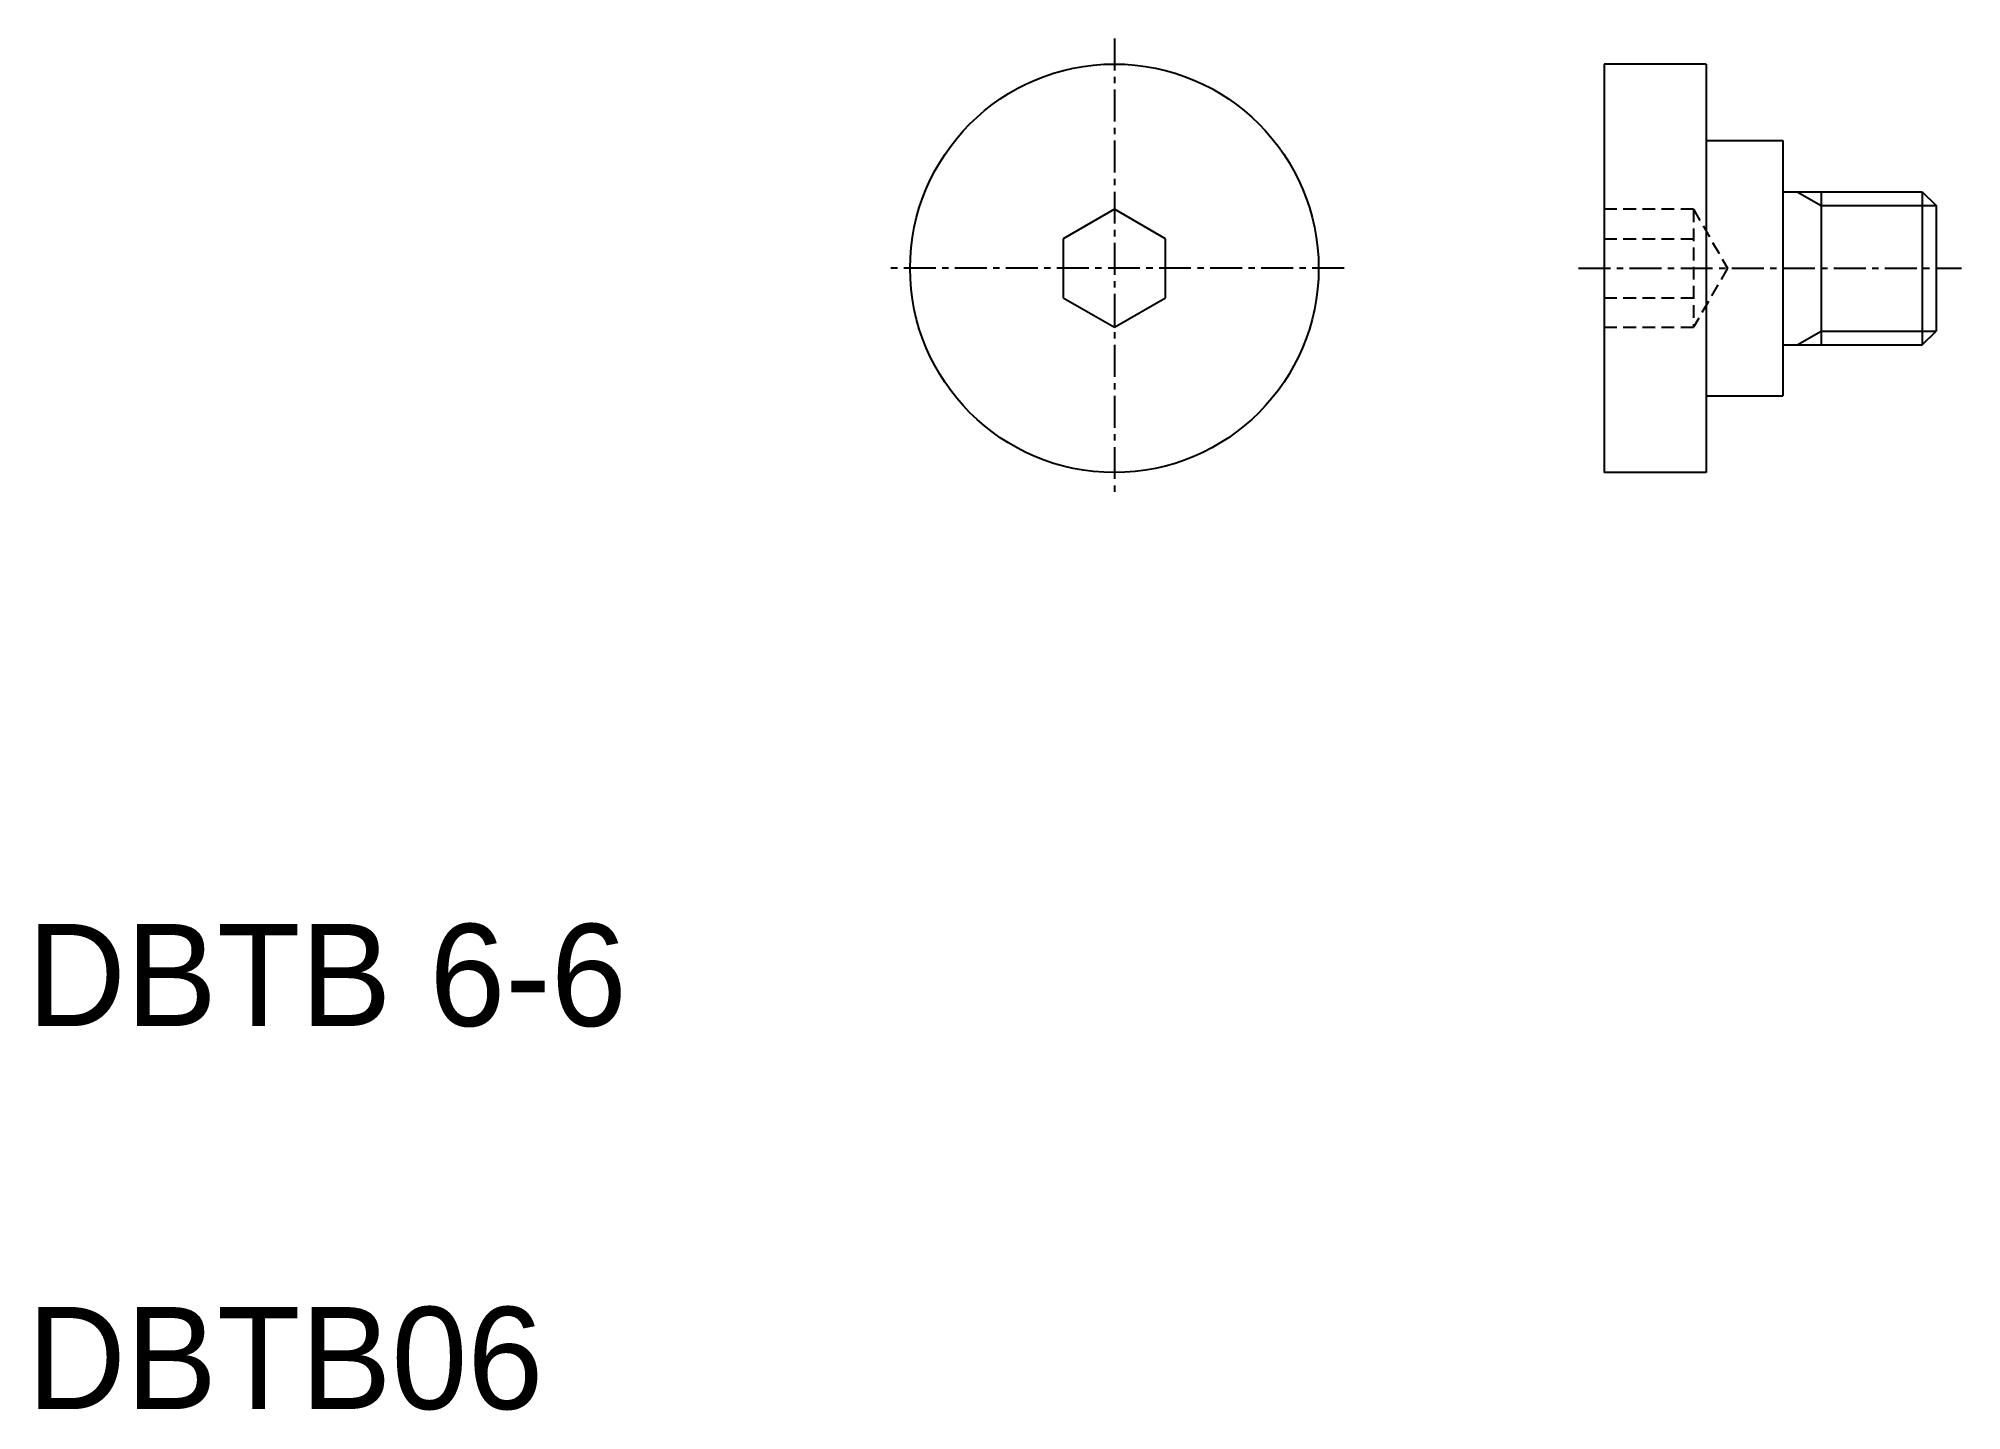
# Model space of a CAD drawing. Extents: x 10.4 to 85.8, y 9.9 to 63.7.
import ezdxf

# ---------------------------------------------------------------- set-up
doc = ezdxf.new("R2010")
doc.units = 0
doc.linetypes.add('CENTER', pattern=[2, 1.25, -0.25, 0.25, -0.25])
doc.linetypes.add('DASHED', pattern=[0.75, 0.5, -0.25])
doc.layers.get('0').update_dxf_attribs({"linetype": 'CONTINUOUS'})
doc.layers.add('CENTER', color=1, linetype='CENTER')

msp = doc.modelspace()

# ---------------------------------------------------------------- linework, layer by layer
at = {"color": 7, "linetype": 'CONTINUOUS'}
for p, q in [((71.763, 62.675), (71.763, 46.675)), ((75.763, 62.675), (71.763, 62.675)), ((75.763, 62.675), (75.763, 46.675)), ((75.763, 59.675), (78.763, 59.675)), ((78.763, 59.675), (78.763, 49.675)), ((78.763, 57.675), (84.221, 57.675)), ((80.263, 57.675), (80.263, 51.675)), ((84.221, 57.675), (84.221, 51.675)), ((84.221, 57.675), (84.763, 57.133)), ((52.581, 56.984), (50.581, 55.83)), ((54.581, 55.83), (52.581, 56.984)), ((84.763, 57.133), (84.763, 52.216)), ((50.581, 55.83), (50.581, 53.52)), ((54.581, 53.52), (54.581, 55.83)), ((50.581, 53.52), (52.581, 52.366)), ((52.581, 52.366), (54.581, 53.52)), ((84.221, 51.675), (84.763, 52.216)), ((78.763, 51.675), (84.221, 51.675)), ((75.763, 49.675), (78.763, 49.675)), ((75.763, 46.675), (71.763, 46.675))]:
    msp.add_line(p, q, dxfattribs=at)
at = {"color": 3, "linetype": 'CONTINUOUS'}
for p, q in [((79.325, 57.675), (80.263, 57.133)), ((80.263, 57.133), (84.763, 57.133)), ((79.325, 51.675), (80.263, 52.216)), ((80.263, 52.216), (84.763, 52.216))]:
    msp.add_line(p, q, dxfattribs=at)
at = {"color": 3, "linetype": 'DASHED'}
for p, q in [((75.263, 56.984), (71.763, 56.984)), ((75.263, 56.984), (76.596, 54.675)), ((75.263, 56.984), (75.263, 52.366)), ((71.763, 55.83), (75.263, 55.83)), ((76.596, 54.675), (75.263, 52.366)), ((71.763, 53.52), (75.263, 53.52)), ((71.763, 52.366), (75.263, 52.366))]:
    msp.add_line(p, q, dxfattribs=at)
at = {"color": 7, "linetype": 'CONTINUOUS'}
msp.add_circle((52.581, 54.675), 8, dxfattribs=at)
at = {"layer": 'CENTER', "color": 1, "linetype": 'CENTER'}
for p, q in [((52.581, 63.675), (52.581, 45.675)), ((61.581, 54.675), (43.581, 54.675)), ((70.763, 54.675), (85.763, 54.675))]:
    msp.add_line(p, q, dxfattribs=at)

# ---------------------------------------------------------------- texts
at = {"color": 7, "linetype": 'CONTINUOUS'}
for s, p in [('DBTB 6-6', (10, 25)), ('DBTB06', (10, 10))]:
    msp.add_text(s, height=4, dxfattribs=at).set_placement(p)

doc.saveas('drawing.dxf')
